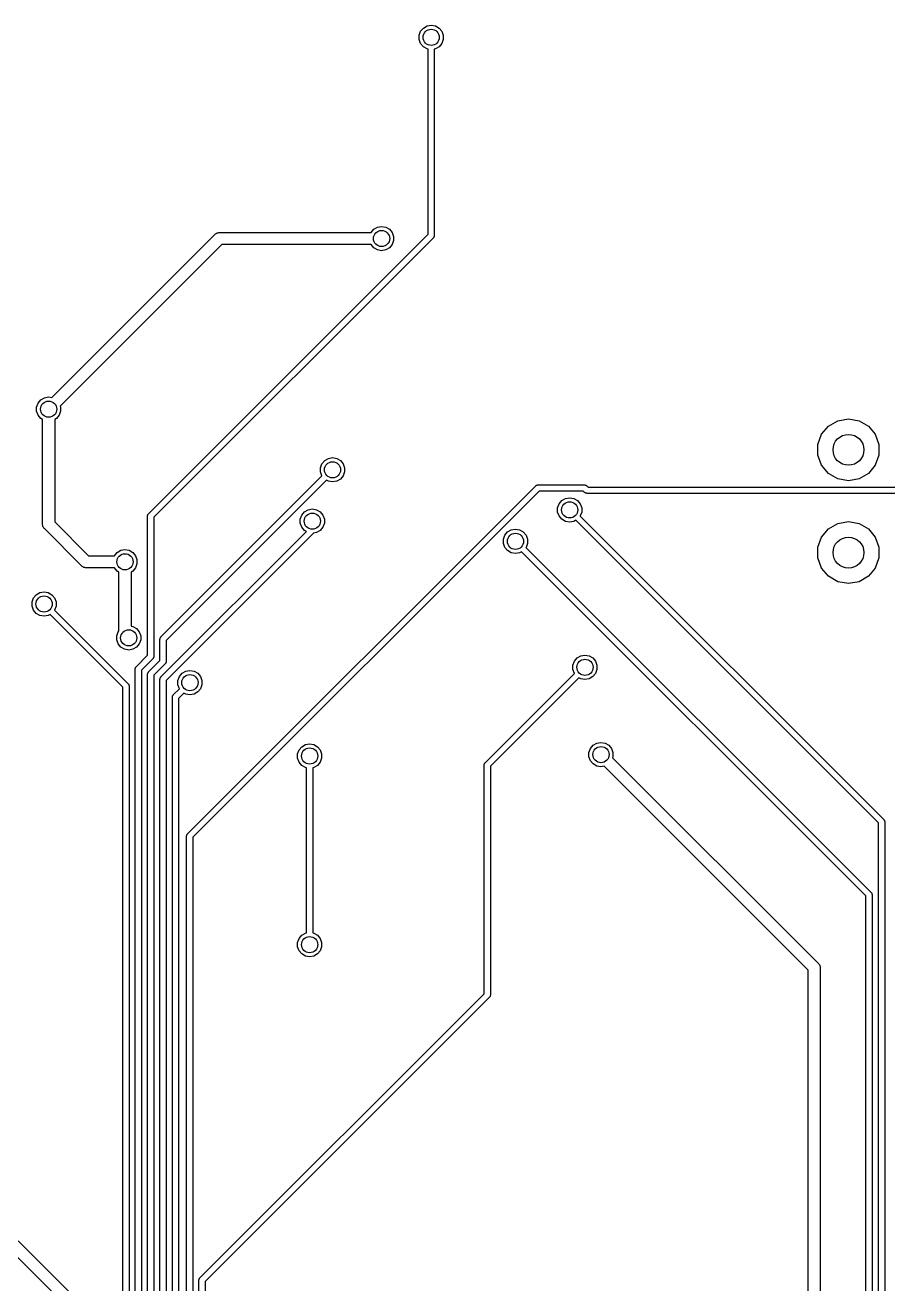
# Model space of a CAD drawing. Extents: x 0 to 100, y -163 to 0.
# Drawn here: x 49.52 to 70.82, y -35.85 to -4.75 of the extents above; entities that cross this region are included whole.
import ezdxf

# ---------------------------------------------------------------- set-up
doc = ezdxf.new("R2010")
doc.units = 0
doc.header["$MEASUREMENT"] = 0
doc.layers.add('BLACK', color=7, linetype='CONTINUOUS')

msp = doc.modelspace()

# ---------------------------------------------------------------- linework, layer by layer
at = {"layer": 'Black'}
for p, q in [((59.2498, -4.99711), (59.2856, -4.89883)), ((59.2856, -4.89883), (59.3528, -4.81871)), ((59.3528, -4.81871), (59.4434, -4.76641)), ((59.4434, -4.76641), (59.5464, -4.74825)), ((59.5464, -4.74825), (59.6494, -4.76641)), ((59.6494, -4.76641), (59.74, -4.81871)), ((59.74, -4.81871), (59.8072, -4.89883)), ((59.8072, -4.89883), (59.843, -4.99711)), ((59.2498, -5.10169), (59.2498, -4.99711)), ((59.2856, -5.19997), (59.2498, -5.10169)), ((59.3528, -5.28009), (59.2856, -5.19997)), ((59.4434, -5.33238), (59.3528, -5.28009)), ((59.74, -5.28009), (59.6494, -5.33238)), ((59.8072, -5.19997), (59.74, -5.28009)), ((59.843, -5.10169), (59.8072, -5.19997)), ((59.843, -4.99711), (59.843, -5.10169)), ((59.4702, -5.33711), (59.4434, -5.33238)), ((59.4702, -9.91494), (59.4702, -5.33711)), ((59.6494, -5.33238), (59.6226, -5.33711)), ((59.6226, -5.33711), (59.6226, -9.9465)), ((50.1758, -13.9479), (54.2097, -9.91393)), ((52.5672, -16.8179), (59.4702, -9.91494)), ((54.2097, -9.91393), (54.2152, -9.91015)), ((54.2152, -9.91015), (54.2194, -9.90509)), ((54.2194, -9.90509), (54.2364, -9.89529)), ((54.2364, -9.89529), (54.2524, -9.88405)), ((54.2524, -9.88405), (54.2588, -9.88235)), ((54.2588, -9.88235), (54.2645, -9.87905)), ((54.2645, -9.87905), (54.2838, -9.87564)), ((54.2838, -9.87564), (54.3027, -9.87057)), ((54.3027, -9.87057), (54.3093, -9.87115)), ((54.3093, -9.87115), (54.3158, -9.87)), ((54.3158, -9.87), (58.0611, -9.87)), ((58.0611, -9.87), (58.0613, -9.86943)), ((58.0613, -9.86943), (58.1285, -9.78931)), ((58.1285, -9.78931), (58.2191, -9.73701)), ((58.2191, -9.73701), (58.3221, -9.71885)), ((58.3221, -9.71885), (58.4251, -9.73701)), ((58.4251, -9.73701), (58.5157, -9.78931)), ((58.5157, -9.78931), (58.5829, -9.86943)), ((58.5829, -9.86943), (58.6187, -9.96771)), ((59.6226, -9.9465), (59.622, -9.9498)), ((59.622, -9.9498), (59.6223, -9.95314)), ((54.3779, -10.17), (50.3882, -14.1598)), ((59.6003, -10.0004), (52.6973, -16.9034)), ((58.0611, -10.17), (54.3779, -10.17)), ((58.0613, -10.1706), (58.0611, -10.17)), ((58.1285, -10.2507), (58.0613, -10.1706)), ((58.2191, -10.303), (58.1285, -10.2507)), ((58.5157, -10.2507), (58.4251, -10.303)), ((58.5829, -10.1706), (58.5157, -10.2507)), ((58.6187, -10.0723), (58.5829, -10.1706)), ((58.6187, -9.96771), (58.6187, -10.0723)), ((59.6022, -9.99763), (59.6003, -10.0004)), ((59.6048, -9.99548), (59.6022, -9.99763)), ((59.6097, -9.98686), (59.6048, -9.99548)), ((59.6155, -9.9787), (59.6097, -9.98686)), ((59.6163, -9.97546), (59.6155, -9.9787)), ((59.618, -9.97256), (59.6163, -9.97546)), ((59.6197, -9.96276), (59.618, -9.97256)), ((59.6223, -9.95314), (59.6197, -9.96276)), ((58.3221, -10.3211), (58.2191, -10.303)), ((58.4251, -10.303), (58.3221, -10.3211)), ((49.9066, -14.005), (49.9972, -13.9527)), ((49.9972, -13.9527), (50.1002, -13.9345)), ((50.1002, -13.9345), (50.1758, -13.9479)), ((49.8036, -14.1834), (49.8394, -14.0851)), ((49.8036, -14.288), (49.8036, -14.1834)), ((49.8394, -14.3862), (49.8036, -14.288)), ((49.8394, -14.0851), (49.9066, -14.005)), ((50.3967, -14.288), (50.361, -14.3862)), ((50.3882, -14.1598), (50.3967, -14.1834)), ((50.3967, -14.1834), (50.3967, -14.288)), ((49.9066, -14.4663), (49.8394, -14.3862)), ((49.9502, -14.4915), (49.9066, -14.4663)), ((49.9502, -17.0802), (49.9502, -14.4915)), ((50.2937, -14.4663), (50.2502, -14.4915)), ((50.2502, -14.4915), (50.2502, -17.018)), ((50.361, -14.3862), (50.2937, -14.4663)), ((69.3583, -14.654), (69.5884, -14.5212)), ((69.5884, -14.5212), (69.85, -14.4751)), ((69.85, -14.4751), (70.1116, -14.5212)), ((70.1116, -14.5212), (70.3417, -14.654)), ((69.0967, -15.1072), (69.1876, -14.8575)), ((69.1876, -14.8575), (69.3583, -14.654)), ((70.3417, -14.654), (70.5124, -14.8575)), ((70.5124, -14.8575), (70.6033, -15.1072)), ((69.0967, -15.3728), (69.0967, -15.1072)), ((70.6033, -15.1072), (70.6033, -15.3728)), ((56.8493, -15.5831), (56.9165, -15.503)), ((56.9165, -15.503), (57.0071, -15.4507)), ((57.0071, -15.4507), (57.1101, -15.4326)), ((57.1101, -15.4326), (57.2131, -15.4507)), ((57.2131, -15.4507), (57.3037, -15.503)), ((57.3037, -15.503), (57.3709, -15.5831)), ((69.1876, -15.6225), (69.0967, -15.3728)), ((70.6033, -15.3728), (70.5124, -15.6225)), ((56.8135, -15.6814), (56.8493, -15.5831)), ((56.8135, -15.786), (56.8135, -15.6814)), ((56.8493, -15.8843), (56.8135, -15.786)), ((57.3709, -15.5831), (57.4067, -15.6814)), ((57.4067, -15.786), (57.3709, -15.8843)), ((57.4067, -15.6814), (57.4067, -15.786)), ((69.3583, -15.826), (69.1876, -15.6225)), ((69.5884, -15.9588), (69.3583, -15.826)), ((70.3417, -15.826), (70.1116, -15.9588)), ((70.5124, -15.6225), (70.3417, -15.826)), ((52.8723, -19.8637), (56.8504, -15.8856)), ((56.9613, -15.9902), (53.0024, -19.9492)), ((53.5281, -24.7282), (62.1271, -16.1292)), ((56.8504, -15.8856), (56.8493, -15.8843)), ((57.0071, -16.0167), (56.9613, -15.9902)), ((57.1101, -16.0348), (57.0071, -16.0167)), ((57.2131, -16.0167), (57.1101, -16.0348)), ((57.3037, -15.9644), (57.2131, -16.0167)), ((57.3709, -15.8843), (57.3037, -15.9644)), ((62.1271, -16.1292), (62.1299, -16.1273)), ((62.1299, -16.1273), (62.132, -16.1247)), ((62.132, -16.1247), (62.1406, -16.1197)), ((62.1406, -16.1197), (62.1488, -16.114)), ((62.1488, -16.114), (62.152, -16.1132)), ((62.152, -16.1132), (62.1549, -16.1115)), ((62.1549, -16.1115), (62.1647, -16.1098)), ((62.1647, -16.1098), (62.1744, -16.1072)), ((62.1744, -16.1072), (62.1777, -16.1075)), ((62.1777, -16.1075), (62.181, -16.1069)), ((62.181, -16.1069), (63.3338, -16.1069)), ((63.3338, -16.1069), (63.3371, -16.1075)), ((63.3371, -16.1075), (63.3404, -16.1072)), ((63.3404, -16.1072), (63.3501, -16.1098)), ((63.3501, -16.1098), (63.3599, -16.1115)), ((63.3599, -16.1115), (63.3628, -16.1132)), ((63.3628, -16.1132), (63.366, -16.114)), ((63.366, -16.114), (63.3742, -16.1198)), ((63.3742, -16.1198), (63.3828, -16.1247)), ((63.3828, -16.1247), (63.3849, -16.1273)), ((63.3849, -16.1273), (63.3877, -16.1292)), ((63.3877, -16.1292), (63.4216, -16.1631)), ((63.4216, -16.1631), (71.3591, -16.1631)), ((69.85, -16.0049), (69.5884, -15.9588)), ((70.1116, -15.9588), (69.85, -16.0049)), ((62.2126, -16.2593), (53.6582, -24.8137)), ((63.3022, -16.2593), (62.2126, -16.2593)), ((62.7725, -16.494), (62.8631, -16.4417)), ((62.8631, -16.4417), (62.9661, -16.4236)), ((62.9661, -16.4236), (63.0691, -16.4417)), ((63.0691, -16.4417), (63.1597, -16.494)), ((63.3361, -16.2932), (63.3022, -16.2593)), ((63.3389, -16.2951), (63.3361, -16.2932)), ((63.341, -16.2977), (63.3389, -16.2951)), ((63.3496, -16.3026), (63.341, -16.2977)), ((63.3578, -16.3084), (63.3496, -16.3026)), ((63.361, -16.3092), (63.3578, -16.3084)), ((63.3639, -16.3109), (63.361, -16.3092)), ((63.3737, -16.3126), (63.3639, -16.3109)), ((63.3834, -16.3152), (63.3737, -16.3126)), ((63.3867, -16.3149), (63.3834, -16.3152)), ((63.39, -16.3155), (63.3867, -16.3149)), ((71.3907, -16.3155), (63.39, -16.3155)), ((56.3508, -16.8519), (56.418, -16.7718)), ((56.418, -16.7718), (56.5086, -16.7195)), ((56.5086, -16.7195), (56.6116, -16.7014)), ((56.6116, -16.7014), (56.7146, -16.7195)), ((56.7146, -16.7195), (56.8052, -16.7718)), ((56.8052, -16.7718), (56.8724, -16.8519)), ((62.6695, -16.6724), (62.7053, -16.5741)), ((62.6695, -16.777), (62.6695, -16.6724)), ((62.7053, -16.8753), (62.6695, -16.777)), ((62.7053, -16.5741), (62.7725, -16.494)), ((63.1597, -16.494), (63.2269, -16.5741)), ((63.2269, -16.5741), (63.2627, -16.6724)), ((63.2627, -16.777), (63.2269, -16.8753)), ((63.2627, -16.6724), (63.2627, -16.777)), ((49.9513, -17.0867), (49.9502, -17.0802)), ((49.9507, -17.0932), (49.9513, -17.0867)), ((49.9558, -17.1122), (49.9507, -17.0932)), ((50.2502, -17.018), (51.0885, -17.8564)), ((52.5449, -16.8718), (52.5455, -16.8685)), ((52.5449, -20.3169), (52.5449, -16.8718)), ((52.5452, -16.8652), (52.5478, -16.8555)), ((52.5455, -16.8685), (52.5452, -16.8652)), ((52.5478, -16.8555), (52.5495, -16.8457)), ((52.5495, -16.8457), (52.5512, -16.8428)), ((52.5512, -16.8428), (52.552, -16.8396)), ((52.552, -16.8396), (52.5578, -16.8314)), ((52.5578, -16.8314), (52.5627, -16.8228)), ((52.5627, -16.8228), (52.5653, -16.8207)), ((52.5653, -16.8207), (52.5672, -16.8179)), ((52.6973, -16.9034), (52.6973, -20.3485)), ((56.315, -16.9502), (56.3508, -16.8519)), ((56.315, -17.0548), (56.315, -16.9502)), ((56.3508, -17.1531), (56.315, -17.0548)), ((56.8724, -16.8519), (56.9082, -16.9502)), ((56.9082, -17.0548), (56.8724, -17.1531)), ((56.9082, -16.9502), (56.9082, -17.0548)), ((62.7725, -16.9554), (62.7053, -16.8753)), ((62.8631, -17.0077), (62.7725, -16.9554)), ((62.9661, -17.0258), (62.8631, -17.0077)), ((63.0691, -17.0077), (62.9661, -17.0258)), ((63.1149, -16.9812), (63.0691, -17.0077)), ((70.5932, -24.4596), (63.1149, -16.9812)), ((63.2269, -16.8753), (63.2258, -16.8766)), ((63.2258, -16.8766), (70.7233, -24.3741)), ((69.3583, -17.194), (69.5884, -17.0612)), ((69.5884, -17.0612), (69.85, -17.0151)), ((69.85, -17.0151), (70.1116, -17.0612)), ((70.1116, -17.0612), (70.3417, -17.194)), ((49.9592, -17.1315), (49.9558, -17.1122)), ((49.9625, -17.1372), (49.9592, -17.1315)), ((49.9642, -17.1436), (49.9625, -17.1372)), ((49.9755, -17.1596), (49.9642, -17.1436)), ((49.9853, -17.1766), (49.9755, -17.1596)), ((49.9903, -17.1808), (49.9853, -17.1766)), ((49.9941, -17.1862), (49.9903, -17.1808)), ((50.9203, -18.1125), (49.9941, -17.1862)), ((52.8723, -20.8527), (56.4648, -17.2602)), ((56.6423, -17.2982), (53.0024, -20.9382)), ((56.418, -17.2332), (56.3508, -17.1531)), ((56.4648, -17.2602), (56.418, -17.2332)), ((56.7146, -17.2855), (56.6423, -17.2982)), ((56.8052, -17.2332), (56.7146, -17.2855)), ((56.8724, -17.1531), (56.8052, -17.2332)), ((61.3312, -17.4483), (61.367, -17.35)), ((61.367, -17.35), (61.4342, -17.2699)), ((61.4342, -17.2699), (61.5248, -17.2176)), ((61.5248, -17.2176), (61.6278, -17.1995)), ((61.6278, -17.1995), (61.7308, -17.2176)), ((61.7308, -17.2176), (61.8214, -17.2699)), ((61.8214, -17.2699), (61.8886, -17.35)), ((61.8886, -17.35), (61.9244, -17.4483)), ((69.0967, -17.6472), (69.1876, -17.3975)), ((69.1876, -17.3975), (69.3583, -17.194)), ((70.3417, -17.194), (70.5124, -17.3975)), ((70.5124, -17.3975), (70.6033, -17.6472)), ((51.7912, -17.7757), (51.8818, -17.7234)), ((51.8818, -17.7234), (51.9848, -17.7053)), ((51.9848, -17.7053), (52.0878, -17.7234)), ((52.0878, -17.7234), (52.1784, -17.7757)), ((61.3312, -17.5529), (61.3312, -17.4483)), ((61.367, -17.6512), (61.3312, -17.5529)), ((61.4342, -17.7313), (61.367, -17.6512)), ((61.8886, -17.6512), (61.8875, -17.6525)), ((61.8875, -17.6525), (70.4095, -26.1745)), ((61.9244, -17.5529), (61.8886, -17.6512)), ((61.9244, -17.4483), (61.9244, -17.5529)), ((69.0967, -17.9128), (69.0967, -17.6472)), ((70.6033, -17.6472), (70.6033, -17.9128)), ((51.0885, -17.8564), (51.7238, -17.8564)), ((51.7238, -17.8564), (51.724, -17.8558)), ((51.724, -17.8558), (51.7912, -17.7757)), ((52.1784, -17.7757), (52.2456, -17.8558)), ((52.2456, -17.8558), (52.2814, -17.9541)), ((52.2814, -17.9541), (52.2814, -18.0587)), ((61.5248, -17.7836), (61.4342, -17.7313)), ((61.6278, -17.8017), (61.5248, -17.7836)), ((61.7308, -17.7836), (61.6278, -17.8017)), ((61.7766, -17.7571), (61.7308, -17.7836)), ((70.2794, -26.26), (61.7766, -17.7571)), ((69.1876, -18.1625), (69.0967, -17.9128)), ((70.6033, -17.9128), (70.5124, -18.1625)), ((50.9257, -18.1163), (50.9203, -18.1125)), ((50.93, -18.1213), (50.9257, -18.1163)), ((50.947, -18.1311), (50.93, -18.1213)), ((50.963, -18.1423), (50.947, -18.1311)), ((50.9694, -18.1441), (50.963, -18.1423)), ((50.9751, -18.1474), (50.9694, -18.1441)), ((50.9944, -18.1508), (50.9751, -18.1474)), ((51.0133, -18.1558), (50.9944, -18.1508)), ((51.0199, -18.1553), (51.0133, -18.1558)), ((51.0264, -18.1564), (51.0199, -18.1553)), ((51.7238, -18.1564), (51.0264, -18.1564)), ((51.724, -18.157), (51.7238, -18.1564)), ((51.7912, -18.2371), (51.724, -18.157)), ((51.8348, -18.2622), (51.7912, -18.2371)), ((51.8348, -19.7147), (51.8348, -18.2622)), ((52.1784, -18.2371), (52.1348, -18.2622)), ((52.1348, -18.2622), (52.1348, -19.5953)), ((52.2456, -18.157), (52.1784, -18.2371)), ((52.2814, -18.0587), (52.2456, -18.157)), ((69.3583, -18.366), (69.1876, -18.1625)), ((70.5124, -18.1625), (70.3417, -18.366)), ((69.5884, -18.4988), (69.3583, -18.366)), ((69.85, -18.5449), (69.5884, -18.4988)), ((70.1116, -18.4988), (69.85, -18.5449)), ((70.3417, -18.366), (70.1116, -18.4988)), ((49.691, -18.9977), (49.7268, -18.8994)), ((49.7268, -18.8994), (49.794, -18.8193)), ((49.794, -18.8193), (49.8846, -18.767)), ((49.8846, -18.767), (49.9876, -18.7489)), ((49.9876, -18.7489), (50.0906, -18.767)), ((50.0906, -18.767), (50.1812, -18.8193)), ((50.1812, -18.8193), (50.2484, -18.8994)), ((50.2484, -18.8994), (50.2842, -18.9977)), ((49.691, -19.1023), (49.691, -18.9977)), ((49.7268, -19.2006), (49.691, -19.1023)), ((49.794, -19.2807), (49.7268, -19.2006)), ((49.8846, -19.333), (49.794, -19.2807)), ((50.2484, -19.2006), (50.2473, -19.2019)), ((50.2473, -19.2019), (52.0648, -21.0194)), ((50.2842, -19.1023), (50.2484, -19.2006)), ((50.2842, -18.9977), (50.2842, -19.1023)), ((49.9876, -19.3511), (49.8846, -19.333)), ((50.0906, -19.333), (49.9876, -19.3511)), ((50.1364, -19.3065), (50.0906, -19.333)), ((51.9347, -21.1049), (50.1364, -19.3065)), ((51.7813, -19.8341), (51.8171, -19.7358)), ((51.7813, -19.9387), (51.7813, -19.8341)), ((51.8171, -19.7358), (51.8348, -19.7147)), ((52.1348, -19.5953), (52.1809, -19.6034)), ((52.1809, -19.6034), (52.2715, -19.6557)), ((52.2715, -19.6557), (52.3387, -19.7358)), ((52.3387, -19.7358), (52.3745, -19.8341)), ((52.3745, -19.8341), (52.3745, -19.9387)), ((52.8503, -19.911), (52.8529, -19.9013)), ((52.8529, -19.9013), (52.8546, -19.8915)), ((52.8546, -19.8915), (52.8563, -19.8886)), ((52.8563, -19.8886), (52.8571, -19.8854)), ((52.8571, -19.8854), (52.8629, -19.8772)), ((52.8629, -19.8772), (52.8678, -19.8686)), ((52.8678, -19.8686), (52.8704, -19.8665)), ((52.8704, -19.8665), (52.8723, -19.8637)), ((51.8171, -20.037), (51.7813, -19.9387)), ((51.8843, -20.1171), (51.8171, -20.037)), ((51.9749, -20.1694), (51.8843, -20.1171)), ((52.0779, -20.1875), (51.9749, -20.1694)), ((52.1809, -20.1694), (52.0779, -20.1875)), ((52.2715, -20.1171), (52.1809, -20.1694)), ((52.3387, -20.037), (52.2715, -20.1171)), ((52.3745, -19.9387), (52.3387, -20.037)), ((52.85, -19.9176), (52.8506, -19.9143)), ((52.85, -20.4434), (52.85, -19.9176)), ((52.8506, -19.9143), (52.8503, -19.911)), ((53.0024, -19.9492), (53.0024, -20.475)), ((52.2621, -20.5997), (52.5449, -20.3169)), ((52.675, -20.4024), (52.3922, -20.6852)), ((52.5672, -20.7262), (52.85, -20.4434)), ((52.6769, -20.3996), (52.675, -20.4024)), ((52.6795, -20.3975), (52.6769, -20.3996)), ((52.6845, -20.3889), (52.6795, -20.3975)), ((52.6902, -20.3807), (52.6845, -20.3889)), ((52.691, -20.3775), (52.6902, -20.3807)), ((52.6927, -20.3746), (52.691, -20.3775)), ((52.6944, -20.3648), (52.6927, -20.3746)), ((52.697, -20.3551), (52.6944, -20.3648)), ((52.6973, -20.3485), (52.6967, -20.3518)), ((52.6967, -20.3518), (52.697, -20.3551)), ((52.9846, -20.524), (52.982, -20.5261)), ((52.9896, -20.5154), (52.9846, -20.524)), ((52.9953, -20.5072), (52.9896, -20.5154)), ((52.9961, -20.504), (52.9953, -20.5072)), ((52.9978, -20.5011), (52.9961, -20.504)), ((52.9995, -20.4913), (52.9978, -20.5011)), ((53.0021, -20.4816), (52.9995, -20.4913)), ((53.0024, -20.475), (53.0018, -20.4783)), ((53.0018, -20.4783), (53.0021, -20.4816)), ((63.0474, -20.5611), (63.0832, -20.4628)), ((63.0832, -20.4628), (63.1504, -20.3827)), ((63.1504, -20.3827), (63.241, -20.3304)), ((63.241, -20.3304), (63.344, -20.3123)), ((63.344, -20.3123), (63.447, -20.3304)), ((63.447, -20.3304), (63.5376, -20.3827)), ((63.5376, -20.3827), (63.6048, -20.4628)), ((63.6048, -20.4628), (63.6406, -20.5611)), ((52.2398, -20.6536), (52.2404, -20.6503)), ((52.2398, -54.5688), (52.2398, -20.6536)), ((52.2401, -20.647), (52.2427, -20.6373)), ((52.2404, -20.6503), (52.2401, -20.647)), ((52.2427, -20.6373), (52.2444, -20.6275)), ((52.2444, -20.6275), (52.2461, -20.6246)), ((52.2461, -20.6246), (52.2469, -20.6214)), ((52.2469, -20.6214), (52.2527, -20.6132)), ((52.2527, -20.6132), (52.2576, -20.6046)), ((52.2576, -20.6046), (52.2602, -20.6025)), ((52.2602, -20.6025), (52.2621, -20.5997)), ((52.3922, -20.6852), (52.3922, -54.6004)), ((52.5449, -20.7801), (52.5455, -20.7768)), ((52.5449, -54.6953), (52.5449, -20.7801)), ((52.5452, -20.7735), (52.5478, -20.7638)), ((52.5455, -20.7768), (52.5452, -20.7735)), ((52.5478, -20.7638), (52.5495, -20.754)), ((52.5495, -20.754), (52.5512, -20.7511)), ((52.5512, -20.7511), (52.552, -20.7479)), ((52.552, -20.7479), (52.5578, -20.7397)), ((52.5578, -20.7397), (52.5627, -20.7311)), ((52.5627, -20.7311), (52.5653, -20.729)), ((52.5653, -20.729), (52.5672, -20.7262)), ((52.9801, -20.5289), (52.6973, -20.8117)), ((52.6973, -20.8117), (52.6973, -54.7269)), ((52.982, -20.5261), (52.9801, -20.5289)), ((53.3278, -20.8416), (53.395, -20.7615)), ((53.395, -20.7615), (53.4856, -20.7092)), ((53.4856, -20.7092), (53.5886, -20.6911)), ((53.5886, -20.6911), (53.6916, -20.7092)), ((53.6916, -20.7092), (53.7822, -20.7615)), ((53.7822, -20.7615), (53.8494, -20.8416)), ((60.8774, -22.9722), (63.0843, -20.7653)), ((63.0474, -20.6657), (63.0474, -20.5611)), ((63.0832, -20.764), (63.0474, -20.6657)), ((63.0843, -20.7653), (63.0832, -20.764)), ((63.6048, -20.764), (63.5376, -20.8441)), ((63.6406, -20.6657), (63.6048, -20.764)), ((63.6406, -20.5611), (63.6406, -20.6657)), ((51.9347, -54.4423), (51.9347, -21.1049)), ((52.0648, -21.0194), (52.0667, -21.0222)), ((52.0667, -21.0222), (52.0693, -21.0243)), ((52.0693, -21.0243), (52.0742, -21.0329)), ((52.0742, -21.0329), (52.08, -21.0411)), ((52.08, -21.0411), (52.0808, -21.0443)), ((52.0808, -21.0443), (52.0825, -21.0472)), ((52.0825, -21.0472), (52.0842, -21.057)), ((52.0842, -21.057), (52.0868, -21.0667)), ((52.0868, -21.0667), (52.0865, -21.07)), ((52.0865, -21.07), (52.0871, -21.0733)), ((52.0871, -21.0733), (52.0871, -54.4739)), ((52.85, -20.9066), (52.8506, -20.9033)), ((52.85, -55.075), (52.85, -20.9066)), ((52.8503, -20.9), (52.8529, -20.8903)), ((52.8506, -20.9033), (52.8503, -20.9)), ((52.8529, -20.8903), (52.8546, -20.8805)), ((52.8546, -20.8805), (52.8563, -20.8776)), ((52.8563, -20.8776), (52.8571, -20.8744)), ((52.8571, -20.8744), (52.8629, -20.8662)), ((52.8629, -20.8662), (52.8678, -20.8576)), ((52.8678, -20.8576), (52.8704, -20.8555)), ((52.8704, -20.8555), (52.8723, -20.8527)), ((53.0024, -20.9382), (53.0024, -55.1066)), ((53.1774, -21.2956), (53.3289, -21.1441)), ((53.292, -20.9399), (53.3278, -20.8416)), ((53.292, -21.0445), (53.292, -20.9399)), ((53.3278, -21.1428), (53.292, -21.0445)), ((53.3289, -21.1441), (53.3278, -21.1428)), ((53.8494, -21.1428), (53.7822, -21.2229)), ((53.8494, -20.8416), (53.8852, -20.9399)), ((53.8852, -21.0445), (53.8494, -21.1428)), ((53.8852, -20.9399), (53.8852, -21.0445)), ((63.1952, -20.8699), (61.0075, -23.0577)), ((63.241, -20.8964), (63.1952, -20.8699)), ((63.344, -20.9145), (63.241, -20.8964)), ((63.447, -20.8964), (63.344, -20.9145)), ((63.5376, -20.8441), (63.447, -20.8964)), ((53.1551, -21.3495), (53.1557, -21.3462)), ((53.1551, -55.3086), (53.1551, -21.3495)), ((53.1554, -21.3429), (53.158, -21.3332)), ((53.1557, -21.3462), (53.1554, -21.3429)), ((53.158, -21.3332), (53.1597, -21.3234)), ((53.1597, -21.3234), (53.1614, -21.3205)), ((53.1614, -21.3205), (53.1622, -21.3173)), ((53.1622, -21.3173), (53.168, -21.3091)), ((53.168, -21.3091), (53.1729, -21.3005)), ((53.1729, -21.3005), (53.1755, -21.2984)), ((53.1755, -21.2984), (53.1774, -21.2956)), ((53.4398, -21.2487), (53.3075, -21.3811)), ((53.3075, -21.3811), (53.3075, -55.3402)), ((53.4856, -21.2752), (53.4398, -21.2487)), ((53.5886, -21.2933), (53.4856, -21.2752)), ((53.6916, -21.2752), (53.5886, -21.2933)), ((53.7822, -21.2229), (53.6916, -21.2752)), ((56.2483, -22.7538), (56.2841, -22.6555)), ((56.2841, -22.6555), (56.3513, -22.5754)), ((56.3513, -22.5754), (56.4419, -22.5231)), ((56.4419, -22.5231), (56.5449, -22.505)), ((56.5449, -22.505), (56.6479, -22.5231)), ((56.6479, -22.5231), (56.7385, -22.5754)), ((56.7385, -22.5754), (56.8057, -22.6555)), ((56.8057, -22.6555), (56.8415, -22.7538)), ((63.4423, -22.7185), (63.4781, -22.6202)), ((63.4781, -22.6202), (63.5453, -22.5401)), ((63.5453, -22.5401), (63.6359, -22.4878)), ((63.6359, -22.4878), (63.7389, -22.4697)), ((63.7389, -22.4697), (63.8419, -22.4878)), ((63.8419, -22.4878), (63.9325, -22.5401)), ((63.9325, -22.5401), (63.9997, -22.6202)), ((63.9997, -22.6202), (64.0355, -22.7185)), ((56.2483, -22.8584), (56.2483, -22.7538)), ((56.2841, -22.9567), (56.2483, -22.8584)), ((56.3513, -23.0368), (56.2841, -22.9567)), ((56.8057, -22.9567), (56.7385, -23.0368)), ((56.8415, -22.8584), (56.8057, -22.9567)), ((56.8415, -22.7538), (56.8415, -22.8584)), ((60.8554, -23.0195), (60.858, -23.0098)), ((60.858, -23.0098), (60.8597, -23)), ((60.8597, -23), (60.8614, -22.9971)), ((60.8614, -22.9971), (60.8622, -22.9939)), ((60.8622, -22.9939), (60.868, -22.9857)), ((60.868, -22.9857), (60.8729, -22.9771)), ((60.8729, -22.9771), (60.8755, -22.975)), ((60.8755, -22.975), (60.8774, -22.9722)), ((63.4423, -22.8231), (63.4423, -22.7185)), ((63.4781, -22.9214), (63.4423, -22.8231)), ((63.5453, -23.0015), (63.4781, -22.9214)), ((63.6359, -23.0538), (63.5453, -23.0015)), ((64.0355, -22.8231), (64.0269, -22.8467)), ((64.0269, -22.8467), (69.1112, -27.9309)), ((64.0355, -22.7185), (64.0355, -22.8231)), ((56.4419, -23.0891), (56.3513, -23.0368)), ((56.4687, -23.0938), (56.4419, -23.0891)), ((56.4687, -27.1783), (56.4687, -23.0938)), ((56.6479, -23.0891), (56.6211, -23.0938)), ((56.6211, -23.0938), (56.6211, -27.1783)), ((56.7385, -23.0368), (56.6479, -23.0891)), ((60.8551, -23.0261), (60.8557, -23.0228)), ((60.8551, -28.6803), (60.8551, -23.0261)), ((60.8557, -23.0228), (60.8554, -23.0195)), ((61.0075, -23.0577), (61.0075, -28.7119)), ((63.7389, -23.0719), (63.6359, -23.0538)), ((63.8146, -23.0586), (63.7389, -23.0719)), ((68.8551, -28.0991), (63.8146, -23.0586)), ((70.5932, -47.6814), (70.5932, -24.4596)), ((70.7233, -24.3741), (70.7252, -24.3769)), ((70.7252, -24.3769), (70.7278, -24.379)), ((70.7278, -24.379), (70.7327, -24.3876)), ((70.7327, -24.3876), (70.7385, -24.3958)), ((70.7385, -24.3958), (70.7393, -24.399)), ((70.7393, -24.399), (70.741, -24.4019)), ((70.741, -24.4019), (70.7427, -24.4117)), ((70.7427, -24.4117), (70.7453, -24.4214)), ((70.7453, -24.4214), (70.745, -24.4247)), ((70.745, -24.4247), (70.7456, -24.428)), ((70.7456, -24.428), (70.7456, -47.713)), ((53.5058, -24.7821), (53.5064, -24.7788)), ((53.5058, -55.3895), (53.5058, -24.7821)), ((53.5061, -24.7755), (53.5087, -24.7658)), ((53.5064, -24.7788), (53.5061, -24.7755)), ((53.5087, -24.7658), (53.5104, -24.756)), ((53.5104, -24.756), (53.5121, -24.7531)), ((53.5121, -24.7531), (53.5129, -24.7499)), ((53.5129, -24.7499), (53.5187, -24.7417)), ((53.5187, -24.7417), (53.5236, -24.7331)), ((53.5236, -24.7331), (53.5262, -24.731)), ((53.5262, -24.731), (53.5281, -24.7282)), ((53.6582, -24.8137), (53.6582, -55.4211)), ((70.2794, -47.5636), (70.2794, -26.26)), ((70.4095, -26.1745), (70.4114, -26.1773)), ((70.4114, -26.1773), (70.414, -26.1794)), ((70.414, -26.1794), (70.4189, -26.188)), ((70.4189, -26.188), (70.4247, -26.1962)), ((70.4247, -26.1962), (70.4255, -26.1994)), ((70.4255, -26.1994), (70.4272, -26.2023)), ((70.4272, -26.2023), (70.4289, -26.2121)), ((70.4289, -26.2121), (70.4315, -26.2218)), ((70.4315, -26.2218), (70.4312, -26.2251)), ((70.4312, -26.2251), (70.4318, -26.2284)), ((70.4318, -26.2284), (70.4318, -47.5952)), ((56.2483, -27.4137), (56.2841, -27.3154)), ((56.2841, -27.3154), (56.3513, -27.2353)), ((56.3513, -27.2353), (56.4419, -27.183)), ((56.4419, -27.183), (56.4687, -27.1783)), ((56.6211, -27.1783), (56.6479, -27.183)), ((56.6479, -27.183), (56.7385, -27.2353)), ((56.7385, -27.2353), (56.8057, -27.3154)), ((56.8057, -27.3154), (56.8415, -27.4137)), ((56.2483, -27.5183), (56.2483, -27.4137)), ((56.2841, -27.6166), (56.2483, -27.5183)), ((56.3513, -27.6967), (56.2841, -27.6166)), ((56.8057, -27.6166), (56.7385, -27.6967)), ((56.8415, -27.5183), (56.8057, -27.6166)), ((56.8415, -27.4137), (56.8415, -27.5183)), ((56.4419, -27.749), (56.3513, -27.6967)), ((56.5449, -27.7671), (56.4419, -27.749)), ((56.6479, -27.749), (56.5449, -27.7671)), ((56.7385, -27.6967), (56.6479, -27.749)), ((69.1112, -27.9309), (69.115, -27.9363)), ((69.115, -27.9363), (69.12, -27.9406)), ((69.12, -27.9406), (69.1298, -27.9576)), ((69.1298, -27.9576), (69.141, -27.9736)), ((69.141, -27.9736), (69.1428, -27.98)), ((69.1428, -27.98), (69.1461, -27.9857)), ((69.1461, -27.9857), (69.1495, -28.005)), ((68.8551, -36.9), (68.8551, -28.0991)), ((69.1495, -28.005), (69.1545, -28.0239)), ((69.1545, -28.0239), (69.154, -28.0305)), ((69.154, -28.0305), (69.1551, -28.037)), ((69.1551, -28.037), (69.1551, -36.9)), ((53.8333, -35.7021), (60.8551, -28.6803)), ((60.9852, -28.7658), (53.9634, -35.7876)), ((60.9871, -28.763), (60.9852, -28.7658)), ((60.9897, -28.7609), (60.9871, -28.763)), ((60.9947, -28.7523), (60.9897, -28.7609)), ((61.0004, -28.7441), (60.9947, -28.7523)), ((61.0012, -28.7409), (61.0004, -28.7441)), ((61.0029, -28.738), (61.0012, -28.7409)), ((61.0046, -28.7282), (61.0029, -28.738)), ((61.0072, -28.7185), (61.0046, -28.7282)), ((61.0075, -28.7119), (61.0069, -28.7152)), ((61.0069, -28.7152), (61.0072, -28.7185)), ((49.3516, -34.7826), (51.1113, -36.5422)), ((50.8552, -36.7104), (49.0955, -34.9508)), ((53.811, -35.756), (53.8116, -35.7527)), ((53.811, -55.5159), (53.811, -35.756)), ((53.8113, -35.7494), (53.8139, -35.7397)), ((53.8116, -35.7527), (53.8113, -35.7494)), ((53.8139, -35.7397), (53.8156, -35.7299)), ((53.8156, -35.7299), (53.8173, -35.727)), ((53.8173, -35.727), (53.8181, -35.7238)), ((53.8181, -35.7238), (53.8239, -35.7156)), ((53.8239, -35.7156), (53.8288, -35.707)), ((53.8288, -35.707), (53.8314, -35.7049)), ((53.8314, -35.7049), (53.8333, -35.7021)), ((53.9634, -35.7876), (53.9634, -55.5475))]:
    msp.add_line(p, q, dxfattribs=at)
for centre, radius in [((59.5464, -5.0494), 0.2), ((58.3221, -10.02), 0.2), ((50.1002, -14.2357), 0.2), ((69.85, -15.24), 0.381), ((57.1101, -15.7337), 0.2), ((62.9661, -16.7247), 0.2), ((56.6116, -17.0025), 0.2), ((61.6278, -17.5006), 0.2), ((69.85, -17.78), 0.381), ((51.9848, -18.0064), 0.2), ((49.9876, -19.05), 0.2), ((52.0779, -19.8864), 0.2), ((63.344, -20.6134), 0.2), ((53.5886, -20.9922), 0.2), ((56.5449, -22.8061), 0.2), ((63.7389, -22.7708), 0.2), ((56.5449, -27.466), 0.2)]:
    msp.add_circle(centre, radius, dxfattribs=at)

doc.saveas('drawing.dxf')
